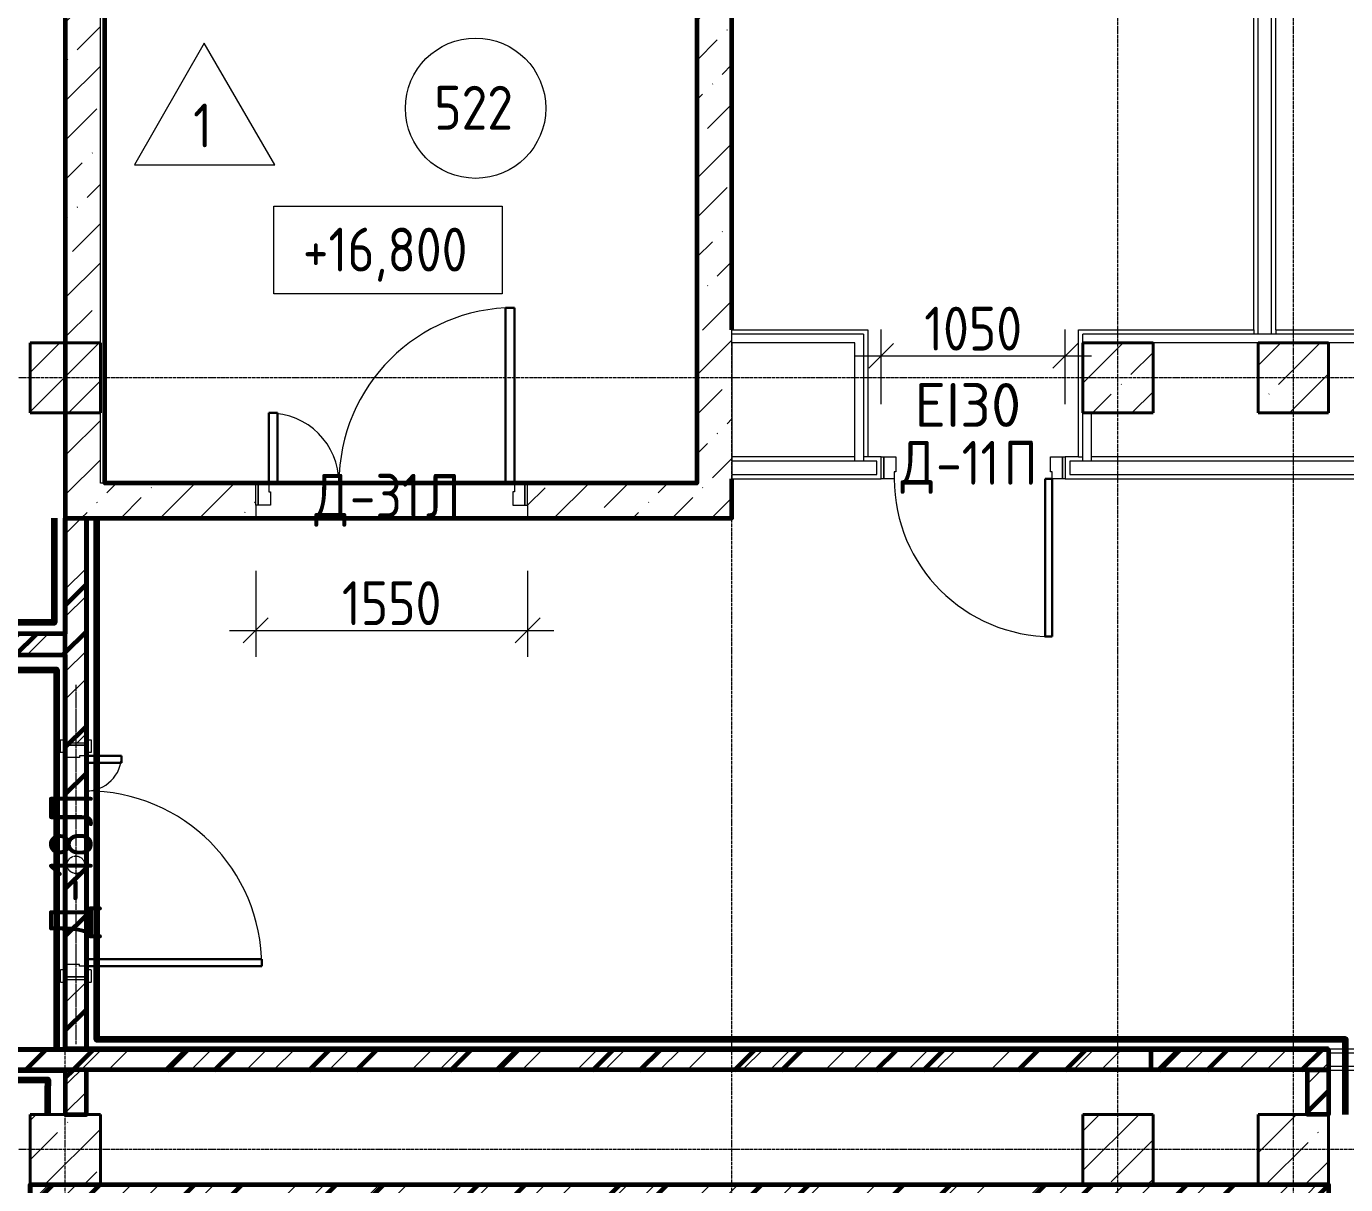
# Model space of a CAD drawing. Header units: millimetres. Extents: x -56773 to 221258, y -262288 to 26541.
# Drawn here: x 8587 to 16107, y -251509 to -244904 of the extents above; entities that cross this region are included whole.
import ezdxf

# ---------------------------------------------------------------- set-up
doc = ezdxf.new("R2010")
doc.units = ezdxf.units.MM
doc.linetypes.add('ADSK_Линия сетки', pattern=[25, 20, -2.5, 0, -2.5])
doc.linetypes.add('ADSK_Невидимые', pattern=[5, 3, -2])
for name, color, linetype, lineweight in [('1.3) Кирпич перегородка сент', 30, 'Continuous', 60), ('3.1 Штукатурка внешн стен для инвесторов', 5, 'Continuous', 60), ('3.2) Штук 4 вып Сентябрь', 162, 'Continuous', 120), ('3.3) Штук инв сент кирпич', 30, 'Continuous', 60), ('4.3)Шпакл баз сент инв подв и 1 эт', 6, 'Continuous', 60), ('Аннотация', 7, 'Continuous', 20), ('Двери', 7, 'Continuous', 9), ('Марки дверей', 7, 'Continuous', 20), ('Марки помещений', 7, 'Continuous', 20), ('Несущие колонны', 7, 'Continuous', 18), ('Обобщенные модели', 7, 'ADSK_Невидимые', 18), ('Оси', 7, 'Continuous', 9), ('Отметки', 7, 'Continuous', 9), ('Размеры', 7, 'Continuous', 9), ('Стены внутренние', 7, 'Continuous', 18), ('Стены наружные', 7, 'Continuous', 18), ('Стены несущие', 7, 'Continuous', 30), ('Стены отделка', 7, 'Continuous', 30), ('Стены штриховка', 7, 'Continuous', 9)]:
    doc.layers.add(name, color=color, linetype=linetype, lineweight=lineweight)
doc.styles.add('GOST Common_2', font='', dxfattribs={"width": 0.9, "height": 250})
doc.styles.add('ISOCPEUR', font='isocpeur.ttf', dxfattribs={"height": 250})
doc.styles.get('GOST Common_2').set_extended_font_data('GOST Common')
doc.dimstyles.new('ADSK_Основной', dxfattribs={"dimscale": 304.8, "dimtxt": 251.428749, "dimasz": 0.463911, "dimexe": 0.492126, "dimexo": 0.984252, "dimgap": 0.164042, "dimtad": 1, "dimdec": 3, "dimrnd": 0.001, "dimdsep": 46, "dimtxsty": 'GOST Common_2', "dimblk1": 'OBLIQUE', "dimblk2": 'OBLIQUE', "dimsah": 1, "dimcen": 0.09, "dimdle": 0.492126, "dimazin": 2, "dimtfac": 1, "dimtdec": 4, "dimtix": 1, "dimtmove": 0, "dimatfit": 3, "dimfxl": 1, "dimtvp": 1, "dimtolj": 1, "dimtzin": 0, "dimlwd": 20, "dimlwe": 20, "dimarcsym": 2})
doc.dimstyles.new('ADSK_Основной_2_5_мм', dxfattribs={"dimscale": 304.8, "dimtxt": 251.428749, "dimasz": 0.463911, "dimexe": 0.492126, "dimexo": 0.984252, "dimgap": 0.098425, "dimtad": 1, "dimrnd": 0.01, "dimdsep": 46, "dimtxsty": 'GOST Common_2', "dimblk1": 'OBLIQUE', "dimblk2": 'OBLIQUE', "dimsah": 1, "dimcen": 0.09, "dimdle": 0.492126, "dimazin": 2, "dimtfac": 1, "dimtdec": 4, "dimtix": 1, "dimtmove": 0, "dimatfit": 3, "dimfxl": 1, "dimtvp": 1, "dimtolj": 1, "dimtzin": 0, "dimlwd": 20, "dimlwe": 20, "dimarcsym": 2})
pattern_1 = [(45, (9.36, -250313.7), (-224.5064, 224.5064), []), (45, (233.87, -250313.7), (-224.5064, 224.5064), [396.875, -79.375, 3.353, -76.022])]
pattern_2 = [(45, (9.36, -250313.7), (84.1895, 308.696), [396.875, -79.375, 3.353, -76.022])]
pattern_3 = [(45, (9.36, -250313.7), (-235.732, 235.732), []), (45, (166.5, -250313.7), (-235.732, 235.732), [])]

# ---------------------------------------------------------------- blocks, each defined once
blk = doc.blocks.new('ADSK_КолоннаЖБ_Прямоугольная - 400x400 мм-1807143-Маркировочный 5-й')
at = {"layer": 'Несущие колонны', "lineweight": 40}
for p, q in [((-200, 200), (200, 200)), ((-200, -200), (-200, 200)), ((200, 200), (200, -200)), ((200, -200), (-200, -200))]:
    blk.add_line(p, q, dxfattribs=at)
blk = doc.blocks.new('Дверь двупольная алюминиевая - Д-31Л 1550х2200  Дверной блок двупольный остекленный_ левая_ антипаника-3572172-Маркировочный 5-й')
at = {"layer": 'Двери', "lineweight": 30}
for p, q in [((700, 1100), (650, 1100)), ((650, 1100), (650, 100)), ((700, 100), (700, 1100)), ((-700, 500), (-650, 500)), ((-700, 100), (-700, 500)), ((-650, 500), (-650, 100)), ((-650, 100), (-700, 100)), ((650, 100), (700, 100))]:
    blk.add_line(p, q, dxfattribs=at)
at = {"layer": 'Двери'}
for p, q in [((-775, 100), (-760, 100)), ((-775, -25), (-775, 100)), ((-770, 105), (-770, 100)), ((-720, 105), (-770, 105)), ((-760, 100), (-700, 100)), ((-760, -25), (-760, 100)), ((-760, 100), (-760, -25)), ((-720, 100), (-720, 105)), ((-700, 100), (-700, 50)), ((760, 100), (700, 100)), ((700, 100), (700, 50)), ((770, 105), (720, 105)), ((720, 105), (720, 100)), ((760, -25), (760, 100)), ((775, 100), (760, 100)), ((760, 100), (760, -25)), ((770, 100), (770, 105)), ((775, -25), (775, 100)), ((-700, 50), (-690, 50)), ((-690, 50), (-690, -25)), ((700, 50), (690, 50)), ((690, 50), (690, -25)), ((-760, -25), (-775, -25)), ((-690, -25), (-760, -25)), ((690, -25), (760, -25)), ((760, -25), (775, -25))]:
    blk.add_line(p, q, dxfattribs=at)
for centre, radius, start, end in [((700, 100), 1000, 90, 180), ((-700, 100), 400, 360, 90)]:
    blk.add_arc(centre, radius, start, end, dxfattribs=at)
blk = doc.blocks.new('Дверь однопольная противопожарная - Д-11П 1100х2200 Дверной блок однопольный глухой_ EI30_ правое открывание-2274260-Маркировочный 5-й')
at = {"layer": 'Двери', "lineweight": 30}
for p, q in [((-450, 962.5), (-410, 962.5)), ((-450, 62.5), (-450, 962.5)), ((-410, 962.5), (-410, 62.5)), ((-410, 62.5), (-450, 62.5))]:
    blk.add_line(p, q, dxfattribs=at)
at = {"layer": 'Двери'}
for p, q in [((-525, 62.5), (-510, 62.5)), ((-525, -62.5), (-525, 62.5)), ((-510, 62.5), (-450, 62.5)), ((-510, -62.5), (-510, 62.5)), ((-510, 62.5), (-510, -62.5)), ((-450, 62.5), (-450, 22.5)), ((-450, 22.5), (-440, 22.5)), ((-440, 22.5), (-440, -62.5)), ((440, 22.5), (450, 22.5)), ((440, -62.5), (440, 22.5)), ((450, 62.5), (510, 62.5)), ((450, 22.5), (450, 62.5)), ((510, 62.5), (510, -62.5)), ((510, 62.5), (525, 62.5)), ((510, -62.5), (510, 62.5)), ((525, 62.5), (525, -62.5)), ((-510, -62.5), (-525, -62.5)), ((-440, -62.5), (-510, -62.5)), ((510, -62.5), (440, -62.5)), ((525, -62.5), (510, -62.5))]:
    blk.add_line(p, q, dxfattribs=at)
blk.add_arc((-450, 62.5), 900, 0, 90, dxfattribs=at)
blk = doc.blocks.new('Дверь двупольная металлическая - Д-18Л 1350х2200 Дверной блок двупольный глухой_ стальной_ левая-2805333-Маркировочный 5-й')
at = {"layer": 'Двери', "lineweight": 30}
for p, q in [((600, 1060), (560, 1060)), ((560, 1060), (560, 60)), ((600, 60), (600, 1060)), ((-600, 260), (-560, 260)), ((-600, 60), (-600, 260)), ((-560, 260), (-560, 60)), ((-560, 60), (-600, 60)), ((560, 60), (600, 60))]:
    blk.add_line(p, q, dxfattribs=at)
at = {"layer": 'Двери'}
for p, q in [((-690, 85), (-690, 60)), ((-625, 90), (-685, 90)), ((-620, 60), (-620, 85)), ((620, 85), (620, 60)), ((685, 90), (625, 90)), ((690, 60), (690, 85)), ((-690, 60), (-675, 60)), ((-675, 60), (-660, 60)), ((-675, -60), (-675, 60)), ((-660, 60), (-600, 60)), ((-660, -60), (-660, 60)), ((-660, 60), (-660, -60)), ((-600, 60), (-600, 20)), ((-600, 20), (-590, 20)), ((-590, 20), (-590, -60)), ((600, 20), (590, 20)), ((590, 20), (590, -60)), ((660, 60), (600, 60)), ((600, 60), (600, 20)), ((660, -60), (660, 60)), ((675, 60), (660, 60)), ((660, 60), (660, -60)), ((675, -60), (675, 60)), ((675, 60), (690, 60)), ((-675, -60), (-690, -60)), ((-690, -60), (-690, -85)), ((-660, -60), (-675, -60)), ((-590, -60), (-660, -60)), ((-620, -85), (-620, -60)), ((590, -60), (660, -60)), ((620, -60), (620, -85)), ((660, -60), (675, -60)), ((690, -60), (675, -60)), ((690, -85), (690, -60)), ((-685, -90), (-625, -90)), ((625, -90), (685, -90))]:
    blk.add_line(p, q, dxfattribs=at)
for centre, radius, start, end in [((600, 60), 1000, 90, 180), ((-600, 60), 200, 360, 90), ((-685, 85), 5, 90, 180), ((-625, 85), 5, 360, 90), ((625, 85), 5, 90, 180), ((685, 85), 5, 360, 90), ((-685, -85), 5, 180, 270), ((-625, -85), 5, 270, 0), ((625, -85), 5, 180, 270), ((685, -85), 5, 270, 360)]:
    blk.add_arc(centre, radius, start, end, dxfattribs=at)
blk = doc.blocks.new('BS_Перемычка металлическая - BS_Перемычка металлическая-3899641-Маркировочный 5-й')
at = {"layer": 'Обобщенные модели', "linetype": 'ADSK_Невидимые', "lineweight": 18}
blk.add_line((-1025, 0), (1025, 0), dxfattribs=at)
blk.add_circle((0, 0), 50, dxfattribs=at)
blk = doc.blocks.new('ADSK_Марка_Помещение_ОдноЗначение - Номер-159740-Маркировочный 5-й')
at = {"layer": 'Марки помещений'}
blk.add_circle((0, 0), 4, dxfattribs=at)
blk = doc.blocks.new('Высотные отметки - Рамка-12095-Маркировочный 5-й')
at = {"layer": 'Аннотация', "lineweight": 20}
for p, q in [((-6.5, 0), (-6.5, 5)), ((-6.5, 5), (6.5, 5)), ((6.5, 5), (6.5, 0)), ((6.5, 0), (-6.5, 0))]:
    blk.add_line(p, q, dxfattribs=at)
blk = doc.blocks.new('_Oblique')
at = {"color": 0, "linetype": 'ByBlock', "lineweight": -2}
blk.add_line((-0.5, -0.5), (0.5, 0.5), dxfattribs=at)
blk = doc.blocks.new('*D6862')
at = {"layer": 'Defpoints', "color": 0, "lineweight": 25, "transparency": 16777216}
for p in [(9894.4, -247708.7), (11444.4, -247708.7), (11444.4, -248348.4)]:
    blk.add_point(p, dxfattribs=at)
at = {"layer": 'Размеры', "color": 0, "lineweight": 20, "transparency": 16777216}
for p, q in [((9894.4, -248008.7), (9894.4, -248498.4)), ((11444.4, -248008.7), (11444.4, -248498.4)), ((9744.4, -248348.4), (11594.4, -248348.4))]:
    blk.add_line(p, q, dxfattribs=at)
at = {"layer": 'Размеры', "color": 0, "lineweight": 20, "transparency": 16777216, "xscale": 141.4, "yscale": 141.4, "zscale": 141.4, "rotation": 180}
blk.add_blockref('_Oblique', (9894.4, -248348.4), dxfattribs=at)
at = {"layer": 'Размеры', "color": 0, "lineweight": 20, "transparency": 16777216, "xscale": 141.4, "yscale": 141.4, "zscale": 141.4}
blk.add_blockref('_Oblique', (11444.4, -248348.4), dxfattribs=at)
at = {"layer": 'Размеры', "color": 0, "lineweight": 9, "transparency": 16777216, "insert": (10669.4, -248193.4), "char_height": 250, "width": 700.591, "attachment_point": 5, "style": 'GOST Common_2'}
blk.add_mtext('\\A1;1550', dxfattribs=at)
blk = doc.blocks.new('*D6863')
at = {"layer": 'Defpoints', "color": 0, "lineweight": 25, "transparency": 16777216}
for p in [(14509.4, -246782.8), (13459.4, -247358.7), (14509.4, -247358.7)]:
    blk.add_point(p, dxfattribs=at)
at = {"layer": 'Размеры', "color": 0, "lineweight": 20, "transparency": 16777216}
for p, q in [((13459.4, -247058.7), (13459.4, -246632.8)), ((14509.4, -247058.7), (14509.4, -246632.8)), ((13309.4, -246782.8), (14659.4, -246782.8))]:
    blk.add_line(p, q, dxfattribs=at)
at = {"layer": 'Размеры', "color": 0, "lineweight": 20, "transparency": 16777216, "xscale": 141.4, "yscale": 141.4, "zscale": 141.4, "rotation": 180}
blk.add_blockref('_Oblique', (13459.4, -246782.8), dxfattribs=at)
at = {"layer": 'Размеры', "color": 0, "lineweight": 20, "transparency": 16777216, "xscale": 141.4, "yscale": 141.4, "zscale": 141.4}
blk.add_blockref('_Oblique', (14509.4, -246782.8), dxfattribs=at)
at = {"layer": 'Размеры', "color": 0, "lineweight": 9, "transparency": 16777216, "insert": (13984.4, -246627.8), "char_height": 250, "width": 700.591, "attachment_point": 5, "style": 'GOST Common_2'}
blk.add_mtext('\\A1;1050', dxfattribs=at)
blk = doc.blocks.new('*D6857')
at = {"layer": 'Defpoints', "color": 0, "lineweight": 25, "transparency": 16777216}
for p in [(8779.4, -248988.7), (8319.3, -250338.7), (8779.4, -250338.7)]:
    blk.add_point(p, dxfattribs=at)
at = {"layer": 'Размеры', "color": 0, "lineweight": 20, "transparency": 16777216}
for p, q in [((8319.3, -248838.7), (8319.3, -250488.7)), ((8479.4, -248988.7), (8169.3, -248988.7)), ((8479.4, -250338.7), (8169.3, -250338.7))]:
    blk.add_line(p, q, dxfattribs=at)
at = {"layer": 'Размеры', "color": 0, "lineweight": 20, "transparency": 16777216, "xscale": 141.4, "yscale": 141.4, "zscale": 141.4}
for p, rotation in [((8319.3, -248988.7), 90), ((8319.3, -250338.7), 270)]:
    blk.add_blockref('_Oblique', p, dxfattribs=dict(at, rotation=rotation))
at = {"layer": 'Размеры', "color": 0, "lineweight": 9, "transparency": 16777216, "insert": (8144.3, -249663.7), "char_height": 250, "width": 700.591, "attachment_point": 5, "rotation": 90, "style": 'GOST Common_2'}
blk.add_mtext('\\A1;1350', dxfattribs=at)
blk = doc.blocks.new('ADSK_Марка_Помещение_ТипПола_ГОСТ21-501-2011 - Отделка пола-1456712-Маркировочный 5-й')
at = {"layer": 'Марки помещений'}
for p, q in [((0, 6.934), (-3.965, 0)), ((4.041, 0), (0, 6.934)), ((-3.965, 0), (4.041, 0))]:
    blk.add_line(p, q, dxfattribs=at)

msp = doc.modelspace()

# ---------------------------------------------------------------- hatches: boundary and pattern name
at = {"layer": '1.3) Кирпич перегородка сент', "transparency": 33554687}
h = msp.add_hatch(dxfattribs=at)
h.set_pattern_fill('ANSI32', color=256, scale=60)
h.paths.add_polyline_path([(8929.3615, -250733.7359), (8809.3615, -250733.7359), (8809.3615, -247708.7359), (8929.3615, -247708.7359)])
h = msp.add_hatch(dxfattribs=at)
h.set_pattern_fill('ANSI32', color=256, scale=60)
h.paths.add_polyline_path([(8809.3615, -248368.7359), (-3140.6385, -248368.7359), (-3140.6385, -248488.7359), (8809.3615, -248488.7359)])
h = msp.add_hatch(dxfattribs=at)
h.set_pattern_fill('ANSI32', color=256, scale=60)
h.paths.add_polyline_path([(16009.3615, -250858.7359), (-3140.6385, -250858.7359), (-3140.6385, -250738.7359), (16009.3615, -250738.7359)])
h.paths.add_polyline_path([(15889.3615, -250853.7359), (16009.3615, -250853.7359), (16009.3615, -251108.7359), (15889.3615, -251108.7359)])
h = msp.add_hatch(dxfattribs=at)
h.set_pattern_fill('ANSI32', color=256, scale=60)
h.paths.add_polyline_path([(8929.3615, -250853.7359), (8809.3615, -250853.7359), (8809.3615, -251108.7359), (8929.3615, -251108.7359)])
h = msp.add_hatch(dxfattribs=at)
h.set_pattern_fill('ANSI32', color=256, scale=60)
h.paths.add_polyline_path([(16009.3615, -251628.7359), (8609.3615, -251628.7359), (8609.3615, -251508.7359), (16009.3615, -251508.7359)])
at = {"layer": 'Несущие колонны', "lineweight": 9}
h = msp.add_hatch(dxfattribs=at)
h.set_pattern_fill('FP_1', color=256, style=0, pattern_type=2)
h.set_pattern_definition(pattern_1)
h.paths.add_polyline_path([(9009.3615, -247108.7359), (9009.3615, -246708.7359), (8609.3615, -246708.7359), (8609.3615, -247108.7359), (8809.3615, -247108.7359)])
h = msp.add_hatch(dxfattribs=at)
h.set_pattern_fill('FP_1', color=256, style=0, pattern_type=2)
h.set_pattern_definition(pattern_1)
h.paths.add_polyline_path([(14659.3615, -247108.7359), (15009.3615, -247108.7359), (15009.3615, -246708.7359), (14609.3615, -246708.7359), (14609.3615, -247108.7359)])
h = msp.add_hatch(dxfattribs=at)
h.set_pattern_fill('FP_1', color=256, style=0, pattern_type=2)
h.set_pattern_definition(pattern_1)
h.paths.add_polyline_path([(15609.3615, -247108.7359), (16009.3615, -247108.7359), (16009.3615, -246708.7359), (15609.3615, -246708.7359)])
h = msp.add_hatch(dxfattribs=at)
h.set_pattern_fill('FP_1', color=256, style=0, pattern_type=2)
h.set_pattern_definition(pattern_1)
h.paths.add_polyline_path([(9009.3615, -251508.7359), (9009.3615, -251108.7359), (8609.3615, -251108.7359), (8609.3615, -251508.7359)])
h = msp.add_hatch(dxfattribs=at)
h.set_pattern_fill('FP_1', color=256, style=0, pattern_type=2)
h.set_pattern_definition(pattern_1)
h.paths.add_polyline_path([(14609.3615, -251508.7359), (15009.3615, -251508.7359), (15009.3615, -251108.7359), (14609.3615, -251108.7359)])
h = msp.add_hatch(dxfattribs=at)
h.set_pattern_fill('FP_1', color=256, style=0, pattern_type=2)
h.set_pattern_definition(pattern_1)
h.paths.add_polyline_path([(15889.3615, -251508.7359), (16009.3615, -251508.7359), (16009.3615, -251108.7359), (15609.3615, -251108.7359), (15609.3615, -251508.7359)])
at = {"layer": 'Стены внутренние', "lineweight": 9}
h = msp.add_hatch(dxfattribs=at)
h.set_pattern_fill('FP_9', color=256, style=0, pattern_type=2)
h.set_pattern_definition(pattern_3)
h.paths.add_polyline_path([(8809.3615, -251108.7359), (8929.3615, -251108.7359), (8929.3615, -250338.7359), (8809.3615, -250338.7359), (8809.3615, -250858.7359)])
h.paths.add_polyline_path([(8929.3615, -248988.7359), (8929.3615, -247708.7359), (8809.3615, -247708.7359), (8809.3615, -248988.7359)])
h = msp.add_hatch(dxfattribs=at)
h.set_pattern_fill('FP_9', color=256, style=0, pattern_type=2)
h.set_pattern_definition(pattern_3)
h.paths.add_polyline_path([(6459.3615, -248488.7359), (6459.3615, -248368.7359), (-3140.6385, -248368.7359), (-3140.6385, -248488.7359), (5148.0505, -248488.7359)])
h.paths.add_polyline_path([(7809.3615, -248488.7359), (8809.3615, -248488.7359), (8809.3615, -248368.7359), (7809.3615, -248368.7359)])
h = msp.add_hatch(dxfattribs=at)
h.set_pattern_fill('FP_9', color=256, style=0, pattern_type=2)
h.set_pattern_definition(pattern_3)
h.paths.add_polyline_path([(-3140.6385, -250858.7359), (3409.3615, -250858.7359), (3409.3615, -250738.7359), (-3140.6385, -250738.7359)])
h.paths.add_polyline_path([(8809.3615, -250858.7359), (8809.3615, -250738.7359), (4759.3615, -250738.7359), (4759.3615, -250858.7359), (8035.8776, -250858.7359)])
h = msp.add_hatch(dxfattribs=at)
h.set_pattern_fill('FP_9', color=256, style=0, pattern_type=2)
h.set_pattern_definition(pattern_3)
h.paths.add_polyline_path([(16009.3615, -250853.7359), (16009.3615, -250733.7359), (8929.3615, -250733.7359), (8929.3615, -250853.7359), (15889.3615, -250853.7359)])
h = msp.add_hatch(dxfattribs=at)
h.set_pattern_fill('FP_9', color=256, style=0, pattern_type=2)
h.set_pattern_definition(pattern_3)
h.paths.add_polyline_path([(16009.3615, -256333.7359), (16009.3615, -251508.7359), (15889.3615, -251508.7359), (15889.3615, -256333.7359)])
h.paths.add_polyline_path([(16009.3615, -251108.7359), (16009.3615, -250853.7359), (15889.3615, -250853.7359), (15889.3615, -251108.7359)])
h = msp.add_hatch(dxfattribs=at)
h.set_pattern_fill('FP_9', color=256, style=0, pattern_type=2)
h.set_pattern_definition(pattern_3)
h.paths.add_polyline_path([(15889.3615, -251628.7359), (15889.3615, -251508.7359), (8609.3615, -251508.7359), (8609.3615, -251628.7359), (14459.3615, -251628.7359)])
at = {"layer": 'Стены наружные', "lineweight": 9}
h = msp.add_hatch(dxfattribs=at)
h.set_pattern_fill('FP_2', color=256, style=0, pattern_type=2)
h.set_pattern_definition(pattern_2)
h.paths.add_polyline_path([(9009.3615, -247708.7359), (9009.3615, -247108.7359), (8809.3615, -247108.7359), (8809.3615, -247708.7359), (8929.3615, -247708.7359)])
h.paths.add_polyline_path([(8809.3615, -246708.7359), (9009.3615, -246708.7359), (9009.3615, -241108.7359), (8809.3615, -241108.7359), (8809.3615, -245947.2003)])
h.paths.add_polyline_path([(9009.3615, -240708.7359), (9009.3615, -239308.7359), (8809.3615, -239308.7359), (8809.3615, -240708.7359)])
h = msp.add_hatch(dxfattribs=at)
h.set_pattern_fill('FP_2', color=256, style=0, pattern_type=2)
h.set_pattern_definition(pattern_2)
h.paths.add_polyline_path([(12409.3615, -247508.7359), (12609.3615, -247508.7359), (12609.3615, -239308.7359), (12409.3615, -239308.7359), (12409.3615, -247220.452)])
h = msp.add_hatch(dxfattribs=at)
h.set_pattern_fill('FP_2', color=256, style=0, pattern_type=2)
h.set_pattern_definition(pattern_2)
h.paths.add_polyline_path([(9894.3615, -247708.7359), (9894.3615, -247508.7359), (9009.3615, -247508.7359), (9009.3615, -247708.7359), (9479.7911, -247708.7359)])
h.paths.add_polyline_path([(12609.3615, -247708.7359), (12609.3615, -247508.7359), (11444.3615, -247508.7359), (11444.3615, -247708.7359)])

# ---------------------------------------------------------------- linework, layer by layer
at = {"layer": '1.3) Кирпич перегородка сент'}
for points in [[(8929.3615, -250733.7359), (8809.3615, -250733.7359), (8809.3615, -247708.7359), (8929.3615, -247708.7359)], [(8809.3615, -248368.7359), (-3140.6385, -248368.7359), (-3140.6385, -248488.7359), (8809.3615, -248488.7359)], [(16009.3615, -250853.7359), (-3140.6385, -250853.7359), (-3140.6385, -250738.7359), (16009.3615, -250738.7359)], [(8929.3615, -250853.7359), (8809.3615, -250853.7359), (8809.3615, -251108.7359), (8929.3615, -251108.7359)], [(15889.3615, -250853.7359), (16009.3615, -250853.7359), (16009.3615, -251108.7359), (15889.3615, -251108.7359)], [(16009.3615, -251628.7359), (8609.3615, -251628.7359), (8609.3615, -251508.7359), (16009.3615, -251508.7359)]]:
    msp.add_lwpolyline(points, close=True, dxfattribs=at)
msp.add_lwpolyline([(14999.2759, -250853.7359), (14999.2759, -250733.7359)], dxfattribs=at)
at = {"layer": '3.1 Штукатурка внешн стен для инвесторов'}
msp.add_lwpolyline([(9034.3615, -239308.7359), (12409.3615, -239308.7359), (12409.3615, -247508.7359), (9034.3615, -247508.7359)], close=True, dxfattribs=at)
for points in [[(12609.3615, -246633.7359), (12609.3615, -240908.7359), (41734.3615, -240958.7359)], [(-3140.6385, -257258.7359), (-3140.6385, -240958.7359), (8809.3615, -240958.7359), (8809.3615, -247708.7359), (12609.3615, -247708.7359), (12609.3615, -247483.7359)]]:
    msp.add_lwpolyline(points, dxfattribs=at)
at = {"layer": '3.2) Штук 4 вып Сентябрь'}
for points in [[(8745.8127, -247708.7359), (8745.8127, -248303.3719), (-3140.6385, -248303.3719)], [(16106.474, -251108.7359), (16106.474, -250681.9254), (8988.8365, -250681.9254), (8988.8365, -247708.7359)], [(-3140.6385, -248574.0426), (8759.9651, -248574.0426), (8759.9651, -250738.7359)], [(-3140.6385, -250910.4056), (8709.3615, -250910.4056), (8709.3615, -250944.6801)], [(8709.3615, -251108.7359), (8709.3615, -250944.6801)]]:
    msp.add_lwpolyline(points, dxfattribs=at)
at = {"layer": '3.3) Штук инв сент кирпич'}
for points in [[(8809.3615, -247708.7359), (8809.3615, -248368.7359), (-3140.6385, -248368.7359)], [(16009.3615, -250733.7359), (8929.3615, -250733.7359), (8929.3615, -247708.7359)], [(-3140.6385, -248488.7359), (8809.3615, -248488.7359), (8809.3615, -250738.7359), (-3140.6385, -250738.7359)], [(-3140.6385, -250858.7359), (8809.3615, -250858.7359), (8809.3615, -251108.7359)], [(8609.3615, -251508.7359), (8609.3615, -251628.7359), (15889.3615, -251628.7359), (15889.3615, -257108.7359)]]:
    msp.add_lwpolyline(points, dxfattribs=at)
at = {"layer": '4.3)Шпакл баз сент инв подв и 1 эт'}
for points in [[(8745.8127, -247708.7359), (8745.8127, -248303.3719), (-3140.6385, -248303.3719)], [(16106.474, -251108.7359), (16106.474, -250681.9254), (8988.8365, -250681.9254), (8988.8365, -247708.7359)], [(-3140.6385, -248574.0426), (8759.9651, -248574.0426), (8759.9651, -250738.7359)], [(-3140.6385, -250910.4056), (8709.3615, -250910.4056), (8709.3615, -250944.6801)], [(8709.3615, -251108.7359), (8709.3615, -250944.6801)]]:
    msp.add_lwpolyline(points, dxfattribs=at)
at = {"layer": 'Несущие колонны', "lineweight": 9}
for p, q in [((8809.3615, -246708.7359), (8609.3615, -246708.7359)), ((8609.3615, -247108.7359), (8609.3615, -246708.7359)), ((9009.3615, -246708.7359), (8809.3615, -246708.7359)), ((9009.3615, -246708.7359), (9009.3615, -247108.7359)), ((14659.3615, -246708.7359), (14609.3615, -246708.7359)), ((14609.3615, -247108.7359), (14609.3615, -246708.7359)), ((15009.3615, -246708.7359), (14659.3615, -246708.7359)), ((15009.3615, -246708.7359), (15009.3615, -247108.7359)), ((16009.3615, -246708.7359), (15609.3615, -246708.7359)), ((15609.3615, -247108.7359), (15609.3615, -246708.7359)), ((16009.3615, -246708.7359), (16009.3615, -247108.7359)), ((8809.3615, -247108.7359), (8609.3615, -247108.7359)), ((9009.3615, -247108.7359), (8809.3615, -247108.7359)), ((14659.3615, -247108.7359), (14609.3615, -247108.7359)), ((15009.3615, -247108.7359), (14659.3615, -247108.7359)), ((16009.3615, -247108.7359), (15609.3615, -247108.7359)), ((8809.3615, -251108.7359), (8609.3615, -251108.7359)), ((8609.3615, -251508.7359), (8609.3615, -251108.7359)), ((8929.3615, -251108.7359), (8809.3615, -251108.7359)), ((9009.3615, -251108.7359), (8929.3615, -251108.7359)), ((9009.3615, -251108.7359), (9009.3615, -251508.7359)), ((15009.3615, -251108.7359), (14609.3615, -251108.7359)), ((14609.3615, -251508.7359), (14609.3615, -251108.7359)), ((15009.3615, -251108.7359), (15009.3615, -251508.7359)), ((15889.3615, -251108.7359), (15609.3615, -251108.7359)), ((15609.3615, -251508.7359), (15609.3615, -251108.7359)), ((16009.3615, -251108.7359), (15889.3615, -251108.7359)), ((16009.3615, -251108.7359), (16009.3615, -251508.7359)), ((9009.3615, -251508.7359), (8609.3615, -251508.7359)), ((15009.3615, -251508.7359), (14609.3615, -251508.7359)), ((15889.3615, -251508.7359), (15609.3615, -251508.7359)), ((16009.3615, -251508.7359), (15889.3615, -251508.7359))]:
    msp.add_line(p, q, dxfattribs=at)
at = {"layer": 'Оси', "color": 253, "linetype": 'ADSK_Линия сетки', "lineweight": 5, "true_color": 0xaaaaaa}
for p, q in [((8809.3615, -261287.5872), (8809.3615, -240286.2598)), ((12609.3615, -261287.5872), (12609.3615, -240286.2598)), ((14809.3615, -261287.5872), (14809.3615, -240286.2598)), ((15809.3615, -261287.5872), (15809.3615, -240286.2598)), ((62528.5982, -246908.7359), (-25230.7352, -246908.7359)), ((62528.5982, -251308.7359), (-25230.7352, -251308.7359))]:
    msp.add_line(p, q, dxfattribs=at)
at = {"layer": 'Стены несущие', "lineweight": 9}
for p, q in [((12409.3615, -247508.7359), (12409.3615, -239308.7359)), ((12609.3615, -240958.7359), (12609.3615, -246633.7359)), ((15584.3615, -246633.7359), (15584.3615, -240958.7359)), ((8809.3615, -241108.7359), (8809.3615, -246708.7359)), ((9009.3615, -246708.7359), (9009.3615, -241108.7359)), ((15709.3615, -246633.7359), (15709.3615, -241108.7359)), ((12609.3615, -246708.7359), (12609.3615, -247358.7359)), ((13309.3615, -246708.7359), (12609.3615, -246708.7359)), ((13309.3615, -247358.7359), (13309.3615, -246708.7359)), ((16734.3615, -246708.7359), (14659.3615, -246708.7359)), ((8809.3615, -247108.7359), (8809.3615, -248368.7359)), ((9009.3615, -247508.7359), (9009.3615, -247158.7359)), ((14659.3615, -247358.7359), (14659.3615, -247108.7359)), ((13309.3615, -247358.7359), (12609.3615, -247358.7359)), ((13459.3615, -247358.7359), (13384.3615, -247358.7359)), ((14584.3615, -247358.7359), (14509.3615, -247358.7359)), ((16734.3615, -247358.7359), (14659.3615, -247358.7359)), ((9359.3615, -247508.7359), (9009.3615, -247508.7359)), ((9684.3615, -247508.7359), (9434.3615, -247508.7359)), ((9894.3615, -247508.7359), (9759.3615, -247508.7359)), ((11444.3615, -247508.7359), (12409.3615, -247508.7359)), ((12609.3615, -247483.7359), (12609.3615, -247708.7359)), ((12609.3615, -247483.7359), (13459.3615, -247483.7359)), ((14509.3615, -247483.7359), (16959.3615, -247483.7359)), ((9894.3615, -247633.7359), (9894.3615, -247708.7359)), ((11444.3615, -247633.7359), (11444.3615, -247708.7359)), ((8929.3615, -247708.7359), (9894.3615, -247708.7359)), ((8929.3615, -248988.7359), (8929.3615, -247708.7359)), ((11444.3615, -247708.7359), (12609.3615, -247708.7359)), ((7809.3615, -248368.7359), (8809.3615, -248368.7359)), ((7809.3615, -248488.7359), (8809.3615, -248488.7359)), ((8809.3615, -248488.7359), (8809.3615, -248988.7359)), ((8809.3615, -250738.7359), (8809.3615, -250338.7359)), ((8929.3615, -250733.7359), (8929.3615, -250338.7359)), ((8809.3615, -250738.7359), (4759.3615, -250738.7359)), ((8929.3615, -250733.7359), (19884.3615, -250733.7359)), ((4759.3615, -250858.7359), (8809.3615, -250858.7359)), ((8809.3615, -251108.7359), (8809.3615, -250858.7359)), ((15889.3615, -250853.7359), (8929.3615, -250853.7359)), ((8929.3615, -251108.7359), (8929.3615, -250853.7359)), ((15889.3615, -250853.7359), (15889.3615, -251108.7359)), ((19709.3615, -250858.7359), (16009.3615, -250858.7359)), ((16009.3615, -250858.7359), (16009.3615, -251108.7359)), ((8609.3615, -251508.7359), (15889.3615, -251508.7359)), ((8609.3615, -251508.7359), (8609.3615, -251628.7359))]:
    msp.add_line(p, q, dxfattribs=at)
at = {"layer": 'Стены отделка', "lineweight": 9}
for p, q in [((12609.3615, -246633.7359), (13384.3615, -246633.7359)), ((13384.3615, -246633.7359), (13384.3615, -247358.7359)), ((14584.3615, -247358.7359), (14584.3615, -246633.7359)), ((14584.3615, -246633.7359), (15584.3615, -246633.7359)), ((15709.3615, -246633.7359), (16809.3615, -246633.7359)), ((9009.3615, -247108.7359), (9009.3615, -247083.7359))]:
    msp.add_line(p, q, dxfattribs=at)
at = {"layer": 'Стены штриховка', "lineweight": 9}
for p, q in [((15609.3615, -246658.7359), (15609.3615, -240708.7359)), ((15684.3615, -246658.7359), (15684.3615, -241108.7359)), ((12609.3615, -246708.7359), (12609.3615, -246633.7359)), ((15584.3615, -246633.7359), (15584.3615, -246658.7359)), ((15709.3615, -246633.7359), (15709.3615, -246658.7359)), ((8809.3615, -246708.7359), (9009.3615, -246708.7359)), ((13359.3615, -246658.7359), (12609.3615, -246658.7359)), ((13359.3615, -246658.7359), (13359.3615, -247383.7359)), ((14609.3615, -247383.7359), (14609.3615, -246658.7359)), ((16784.3615, -246658.7359), (14609.3615, -246658.7359)), ((14609.3615, -246708.7359), (14659.3615, -246708.7359)), ((9009.3615, -247108.7359), (8809.3615, -247108.7359)), ((9009.3615, -247158.7359), (9009.3615, -247108.7359)), ((14659.3615, -247108.7359), (14609.3615, -247108.7359)), ((12609.3615, -247358.7359), (12609.3615, -247483.7359)), ((13434.3615, -247383.7359), (12609.3615, -247383.7359)), ((13309.3615, -247383.7359), (13309.3615, -247358.7359)), ((13384.3615, -247358.7359), (13359.3615, -247358.7359)), ((13434.3615, -247458.7359), (13434.3615, -247383.7359)), ((16934.3615, -247383.7359), (14534.3615, -247383.7359)), ((14534.3615, -247383.7359), (14534.3615, -247458.7359)), ((14584.3615, -247358.7359), (14609.3615, -247358.7359)), ((14659.3615, -247383.7359), (14659.3615, -247358.7359)), ((12609.3615, -247458.7359), (13434.3615, -247458.7359)), ((14534.3615, -247458.7359), (16934.3615, -247458.7359)), ((9359.3615, -247508.7359), (9434.3615, -247508.7359)), ((9684.3615, -247508.7359), (9759.3615, -247508.7359)), ((8809.3615, -247708.7359), (8929.3615, -247708.7359)), ((16009.3615, -250858.7359), (16009.3615, -250733.7359)), ((19859.3615, -250758.7359), (16009.3615, -250758.7359)), ((16009.3615, -250833.7359), (19859.3615, -250833.7359)), ((8809.3615, -251108.7359), (8929.3615, -251108.7359)), ((15889.3615, -251108.7359), (16009.3615, -251108.7359)), ((16009.3615, -251508.7359), (15889.3615, -251508.7359))]:
    msp.add_line(p, q, dxfattribs=at)

# ---------------------------------------------------------------- block references
at = {"layer": 'Двери'}
msp.add_blockref('Дверь двупольная алюминиевая - Д-31Л 1550х2200  Дверной блок двупольный остекленный_ левая_ антипаника-3572172-Маркировочный 5-й', (10669.3615, -247608.7359), dxfattribs=at)
at = {"layer": 'Двери', "color": 8, "true_color": 0x7f7f7f, "rotation": 180}
msp.add_blockref('Дверь однопольная противопожарная - Д-11П 1100х2200 Дверной блок однопольный глухой_ EI30_ правое открывание-2274260-Маркировочный 5-й', (13984.3615, -247421.2359), dxfattribs=at)
at = {"layer": 'Двери', "rotation": 269.9999999999997}
msp.add_blockref('Дверь двупольная металлическая - Д-18Л 1350х2200 Дверной блок двупольный глухой_ стальной_ левая-2805333-Маркировочный 5-й', (8869.3615, -249663.7359), dxfattribs=at)
at = {"layer": 'Марки помещений', "xscale": 99.99999999999993, "yscale": 99.99999999999993, "zscale": 99.99999999999993}
for name, p in [('ADSK_Марка_Помещение_ОдноЗначение - Номер-159740-Маркировочный 5-й', (11147.9832, -245370.8567)), ('ADSK_Марка_Помещение_ТипПола_ГОСТ21-501-2011 - Отделка пола-1456712-Маркировочный 5-й', (9600.0987, -245694.2312))]:
    msp.add_blockref(name, p, dxfattribs=at)
at = {"layer": 'Несущие колонны', "lineweight": 40, "rotation": 89.9999999999999}
for p in [(8809.3615, -246908.7359), (14809.3615, -246908.7359), (15809.3615, -246908.7359), (8809.3615, -251308.7359), (14809.3615, -251308.7359), (15809.3615, -251308.7359)]:
    msp.add_blockref('ADSK_КолоннаЖБ_Прямоугольная - 400x400 мм-1807143-Маркировочный 5-й', p, dxfattribs=at)
at = {"layer": 'Обобщенные модели', "linetype": 'ADSK_Невидимые', "lineweight": 18, "rotation": 269.9999999999995}
msp.add_blockref('BS_Перемычка металлическая - BS_Перемычка металлическая-3899641-Маркировочный 5-й', (8869.3615, -249684.7872), dxfattribs=at)
at = {"layer": 'Отметки', "lineweight": 20, "xscale": 99.99999999999993, "yscale": 99.99999999999993, "zscale": 99.99999999999993}
msp.add_blockref('Высотные отметки - Рамка-12095-Маркировочный 5-й', (10648.5572, -246428.8448), dxfattribs=at)

# ---------------------------------------------------------------- texts
at = {"layer": 'Марки дверей', "color": 1, "lineweight": 5, "true_color": 0xff0000, "insert": (13649.9912, -246938.0186), "char_height": 250, "width": 737.5525, "attachment_point": 1, "style": 'ISOCPEUR'}
msp.add_mtext('EI30', dxfattribs=at)
at = {"layer": 'Марки дверей', "lineweight": 5, "char_height": 250, "attachment_point": 1, "style": 'GOST Common_2'}
for s, insert, width in [('\\fGOST Common|b0|i0|c204|p34|;\\W.9;Д', (13570.4912, -247268.1092), 245.316375), ('-11', (13772.8975, -247268.1092), 468.987187), ('\\fGOST Common|b0|i0|c204|p34|;\\W.9;П', (14159.8506, -247268.1092), 216.455625), ('\\fGOST Common|b0|i0|c204|p34|;\\W.9;Д', (10228.4912, -247455.6092), 245.316375), ('-31', (10430.8975, -247455.6092), 526.708687), ('\\fGOST Common|b0|i0|c204|p34|;\\W.9;Л', (10865.4756, -247455.6092), 223.670812)]:
    msp.add_mtext(s, dxfattribs=dict(at, insert=insert, width=width))
at = {"layer": 'Марки дверей', "lineweight": 5, "char_height": 250, "attachment_point": 1, "rotation": 90, "style": 'GOST Common_2'}
for s, insert, width in [('\\fGOST Common|b0|i0|c204|p34|;\\W.9;Л', (8716.2348, -249467.6218), 223.670812), ('-18', (8716.2348, -249902.1999), 526.708687), ('\\fGOST Common|b0|i0|c204|p34|;\\W.9;Д', (8716.2348, -250104.6062), 245.316375)]:
    msp.add_mtext(s, dxfattribs=dict(at, insert=insert, width=width))
at = {"layer": 'Марки помещений', "lineweight": 9, "char_height": 250, "attachment_point": 1, "style": 'GOST Common_2'}
for s, insert, width in [('522', (10911.7259, -245243.1316), 584.430187), ('\\fGOST Common|b0|i0|c204|p34|;\\W.9;1', (9538.1663, -245344.2219), 137.088562)]:
    msp.add_mtext(s, dxfattribs=dict(at, insert=insert, width=width))
at = {"layer": 'Отметки', "lineweight": 20, "insert": (10163.311, -246052.1377), "char_height": 250, "width": 1164.590943, "attachment_point": 1, "line_spacing_factor": 1.022761, "style": 'GOST Common_2'}
msp.add_mtext('+16,800', dxfattribs=at)

# ---------------------------------------------------------------- dimensions: what is measured, and where the dimension line sits
at = {"layer": 'Размеры', "lineweight": 9}
for base, p1, p2, override, picture, middle in [((14509.3615, -246782.752), (13459.3615, -247358.7359), (14509.3615, -247358.7359), {"dimpost": '<>', "dimfxl": 1050}, '*D6863', (13984.3615, -246627.752)), ((11444.3615, -248348.418), (9894.3615, -247708.7359), (11444.3615, -247708.7359), {"dimpost": '<>', "dimfxl": 1550}, '*D6862', (10669.3615, -248193.418))]:
    dim = msp.add_linear_dim(base=base, p1=p1, p2=p2, dimstyle='ADSK_Основной_2_5_мм', override=override, dxfattribs=at)
    dim.commit()
    dim.dimension.update_dxf_attribs({"geometry": picture, "text_midpoint": middle})
dim = msp.add_linear_dim(base=(8319.2949, -250338.7359), p1=(8779.3615, -248988.7359), p2=(8779.3615, -250338.7359), angle=90, dimstyle='ADSK_Основной', override={"dimpost": '<>', "dimfxl": 1350}, dxfattribs=at)
dim.commit()
dim.dimension.update_dxf_attribs({"geometry": '*D6857', "text_midpoint": (8144.2949, -249663.7359)})

doc.saveas('drawing.dxf')
